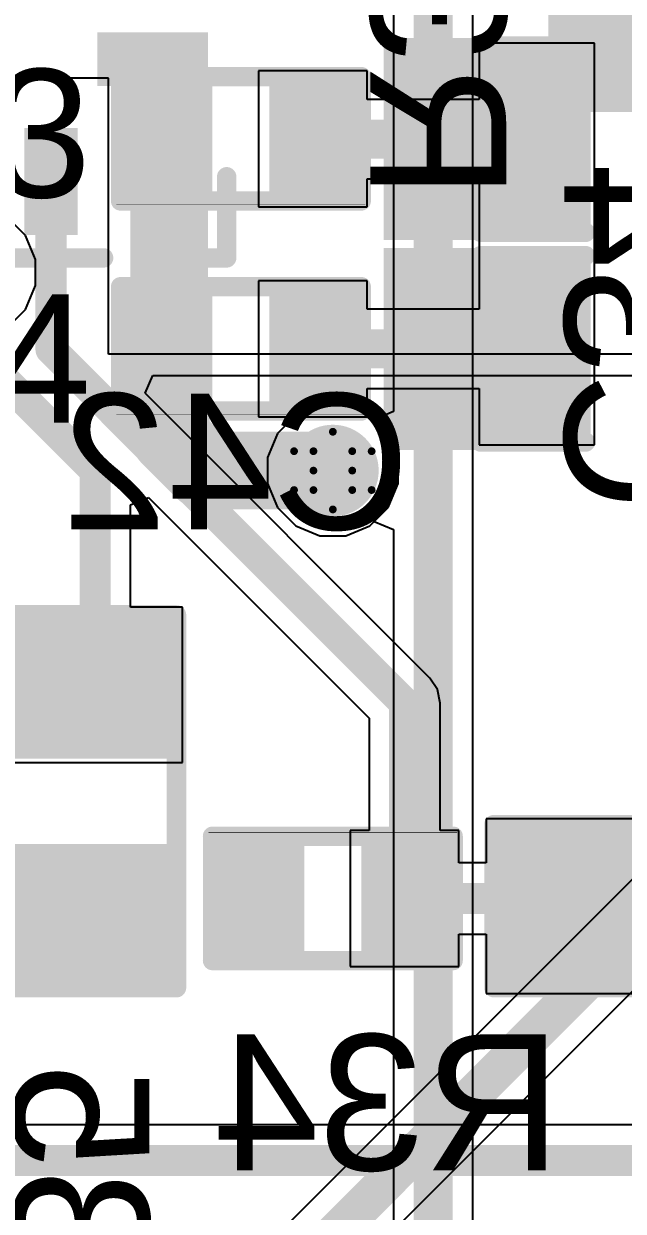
# Model space of a CAD drawing. Header units: inches. Extents: x -4 to 389, y 0 to 108.
# Drawn here: x 21.21 to 25.14, y 8.84 to 16.6 of the extents above; entities that cross this region are included whole.
import ezdxf

# ---------------------------------------------------------------- set-up
doc = ezdxf.new("R2010")
doc.units = ezdxf.units.IN
for name, color, linetype in [('Bottom Layer', 5, 'Continuous'), ('Bottom Overlay', 54, 'Continuous'), ('Bottom Paste', 16, 'Continuous'), ('Bottom Solder', 6, 'Continuous'), ('Drill Drawing', 1, 'Continuous'), ('Signal_1', 16, 'Continuous'), ('Signal_2', 76, 'Continuous'), ('Top Layer', 1, 'Continuous'), ('Top Overlay', 2, 'Continuous'), ('Top Paste', 8, 'Continuous'), ('Top Solder', 216, 'Continuous'), ('Via Holes', 16, 'Continuous')]:
    doc.layers.add(name, color=color, linetype=linetype)
doc.styles.add('Arial', font='', dxfattribs={"height": 0.2})
doc.styles.get('Arial').set_extended_font_data('Arial')

msp = doc.modelspace()

# ---------------------------------------------------------------- hatches: boundary and pattern name
at = {"layer": 'Bottom Layer'}
for points in [[(24.7988, 16.9548), (25.6878, 16.9548), (25.6878, 16.1928), (24.7988, 16.1928)], [(22.3694, 16.4979), (22.3694, 16.2479), (21.7444, 16.2479), (21.7444, 16.4979)], [(21.5169, 15.8728), (21.5169, 15.2728), (21.2669, 15.2728), (21.2669, 15.8728)], [(22.1247, 11.9002), (21.2357, 11.9002), (21.2357, 12.6622), (22.1247, 12.6622)], [(24.367, 10.3889), (24.367, 11.2779), (25.129, 11.2779), (25.129, 10.3889)], [(22.9954, 11.2017), (22.9954, 10.5667), (22.5382, 10.5667), (22.5382, 11.2017)], [(23.9352, 11.2017), (23.9352, 10.5667), (23.478, 10.5667), (23.478, 11.2017)], [(22.1247, 10.3762), (21.2357, 10.3762), (21.2357, 11.1382), (22.1247, 11.1382)]]:
    msp.add_hatch(color=5, dxfattribs=at).paths.add_polyline_path(points)
h = msp.add_hatch(color=5, dxfattribs=at)
edge = h.paths.add_edge_path()
edge.add_arc((23.2367, 13.6817), 0.3, 0, 360)
at = {"layer": 'Bottom Paste'}
for points in [[(24.7988, 16.9548), (25.6878, 16.9548), (25.6878, 16.1928), (24.7988, 16.1928)], [(22.3694, 16.4979), (22.3694, 16.2479), (21.7444, 16.2479), (21.7444, 16.4979)], [(21.5169, 15.8728), (21.5169, 15.2728), (21.2669, 15.2728), (21.2669, 15.8728)], [(22.1247, 11.9002), (21.2357, 11.9002), (21.2357, 12.6622), (22.1247, 12.6622)], [(24.367, 10.3889), (24.367, 11.2779), (25.129, 11.2779), (25.129, 10.3889)], [(22.9954, 11.2017), (22.9954, 10.5667), (22.5382, 10.5667), (22.5382, 11.2017)], [(23.9352, 11.2017), (23.9352, 10.5667), (23.478, 10.5667), (23.478, 11.2017)], [(22.1247, 10.3762), (21.2357, 10.3762), (21.2357, 11.1382), (22.1247, 11.1382)]]:
    msp.add_hatch(color=16, dxfattribs=at).paths.add_polyline_path(points)
at = {"layer": 'Bottom Solder'}
for points in [[(24.7388, 17.0148), (25.7478, 17.0148), (25.7478, 16.1328), (24.7388, 16.1328)], [(22.4194, 16.5479), (22.4194, 16.1979), (21.6944, 16.1979), (21.6944, 16.5479)], [(21.5669, 15.9228), (21.5669, 15.2228), (21.2169, 15.2228), (21.2169, 15.9228)], [(22.2263, 11.7986), (21.1341, 11.7986), (21.1341, 12.7638), (22.2263, 12.7638)], [(24.2654, 10.2873), (24.2654, 11.3795), (25.2306, 11.3795), (25.2306, 10.2873)], [(22.2263, 10.2746), (21.1341, 10.2746), (21.1341, 11.2398), (22.2263, 11.2398)], [(23.0504, 11.2567), (23.0504, 10.5117), (22.4832, 10.5117), (22.4832, 11.2567)], [(23.9902, 11.2567), (23.9902, 10.5117), (23.423, 10.5117), (23.423, 11.2567)]]:
    msp.add_hatch(color=6, dxfattribs=at).paths.add_polyline_path(points)
at = {"layer": 'Signal_1'}
h = msp.add_hatch(color=16, dxfattribs=at)
edge = h.paths.add_edge_path()
edge.add_arc((23.2367, 13.6817), 0.3, 0, 360)
at = {"layer": 'Signal_2'}
h = msp.add_hatch(color=76, dxfattribs=at)
edge = h.paths.add_edge_path()
edge.add_arc((23.2367, 13.6817), 0.3, 0, 360)
at = {"layer": 'Top Layer'}
for points in [[(24.8224, 15.3496), (24.3224, 15.3496), (24.3224, 16.3496), (24.8224, 16.3496)], [(21.9365, 15.5341), (21.9365, 16.1691), (22.3937, 16.1691), (22.3937, 15.5341)], [(22.8763, 15.5341), (22.8763, 16.1691), (23.3335, 16.1691), (23.3335, 15.5341)], [(24.8224, 13.978), (24.3224, 13.978), (24.3224, 14.978), (24.8224, 14.978)], [(21.9365, 14.1605), (21.9365, 14.7955), (22.3937, 14.7955), (22.3937, 14.1605)], [(22.8763, 14.1605), (22.8763, 14.7955), (23.3335, 14.7955), (23.3335, 14.1605)]]:
    msp.add_hatch(color=1, dxfattribs=at).paths.add_polyline_path(points)
h = msp.add_hatch(color=1, dxfattribs=at)
edge = h.paths.add_edge_path()
edge.add_arc((23.2367, 13.6817), 0.3, 0, 360)
at = {"layer": 'Top Overlay'}
for points in [[(24.2048, 16.51), (23.5698, 16.51), (23.5698, 15.1892), (24.2048, 15.1892)], [(24.2048, 15.1384), (23.5698, 15.1384), (23.5698, 13.8176), (24.2048, 13.8176)]]:
    msp.add_hatch(color=2, dxfattribs=at).paths.add_polyline_path(points)
at = {"layer": 'Top Paste'}
for points in [[(24.8224, 15.3496), (24.3224, 15.3496), (24.3224, 16.3496), (24.8224, 16.3496)], [(21.9365, 15.5341), (21.9365, 16.1691), (22.3937, 16.1691), (22.3937, 15.5341)], [(22.8763, 15.5341), (22.8763, 16.1691), (23.3335, 16.1691), (23.3335, 15.5341)], [(24.8224, 13.978), (24.3224, 13.978), (24.3224, 14.978), (24.8224, 14.978)], [(21.9365, 14.1605), (21.9365, 14.7955), (22.3937, 14.7955), (22.3937, 14.1605)], [(22.8763, 14.1605), (22.8763, 14.7955), (23.3335, 14.7955), (23.3335, 14.1605)]]:
    msp.add_hatch(color=8, dxfattribs=at).paths.add_polyline_path(points)
at = {"layer": 'Top Solder'}
for points in [[(24.924, 15.248), (24.2208, 15.248), (24.2208, 16.4512), (24.924, 16.4512)], [(21.8815, 15.4791), (21.8815, 16.2241), (22.4487, 16.2241), (22.4487, 15.4791)], [(22.8213, 15.4791), (22.8213, 16.2241), (23.3885, 16.2241), (23.3885, 15.4791)], [(24.924, 13.8764), (24.2208, 13.8764), (24.2208, 15.0796), (24.924, 15.0796)], [(21.8815, 14.1055), (21.8815, 14.8505), (22.4487, 14.8505), (22.4487, 14.1055)], [(22.8213, 14.1055), (22.8213, 14.8505), (23.3885, 14.8505), (23.3885, 14.1055)]]:
    msp.add_hatch(color=216, dxfattribs=at).paths.add_polyline_path(points)
at = {"layer": 'Via Holes'}
h = msp.add_hatch(color=7, dxfattribs=at)
edge = h.paths.add_edge_path()
edge.add_arc((23.2367, 13.6817), 0.15, 0, 360)

# ---------------------------------------------------------------- linework, layer by layer
at = {"layer": 'Bottom Layer'}
for p, q in [((21.7692, 16.2479), (19.6744, 16.2479)), ((21.7692, 14.4422), (21.7692, 16.2479)), ((25.51, 14.4422), (21.7692, 14.4422)), ((22.0092, 14.1874), (22.0578, 14.3047)), ((22.0578, 14.3047), (25.3725, 14.3047)), ((23.8714, 12.3252), (22.0092, 14.1874)), ((21.9133, 13.4582), (22.0306, 13.5068)), ((21.9133, 12.7892), (21.9133, 13.4582)), ((22.0306, 13.5068), (23.4735, 12.0639)), ((22.2517, 12.7892), (21.9133, 12.7892)), ((22.2517, 11.7732), (22.2517, 12.7892)), ((23.9219, 12.2496), (23.8714, 12.3252)), ((23.9397, 12.1604), (23.9219, 12.2496)), ((23.9397, 11.3287), (23.9397, 12.1604)), ((23.4735, 12.0639), (23.4735, 11.3287)), ((21.149, 11.7732), (22.2517, 11.7732)), ((25.256, 11.4049), (24.24, 11.4049)), ((24.24, 11.4049), (24.24, 11.1173)), ((23.4735, 11.3287), (23.351, 11.3287)), ((23.351, 11.3287), (23.351, 10.4397)), ((24.0622, 11.3287), (23.9397, 11.3287)), ((24.0622, 11.1173), (24.0622, 11.3287)), ((24.24, 11.1173), (24.0622, 11.1173)), ((24.0622, 10.4397), (24.0622, 10.6511)), ((24.0622, 10.6511), (24.24, 10.6511)), ((24.24, 10.6511), (24.24, 10.2619)), ((23.351, 10.4397), (24.0622, 10.4397)), ((24.24, 10.2619), (25.256, 10.2619))]:
    msp.add_line(p, q, dxfattribs=at)
for points in [[(21.3919, 14.4751, 0.2032, 0.2032, 0), (21.3919, 15.5728, 0.2032, 0.2032, 0)], [(21.3919, 14.4751, 0.2032, 0.2032, 0), (23.7066, 12.1604, 0.2032, 0.2032, 0)], [(20.9683, 14.3936, 0.2032, 0.2032, 0), (21.6802, 13.6817, 0.2032, 0.2032, 0)], [(21.6802, 12.2812, 0.2032, 0.2032, 0), (21.6802, 13.6817, 0.2032, 0.2032, 0)], [(23.7066, 10.8842, 0.2032, 0.2032, 0), (23.7066, 12.1604, 0.2032, 0.2032, 0)], [(23.7066, 10.8842, 0.2032, 0.2032, 0), (24.6972, 10.8842, 0.2032, 0.2032, 0)], [(24.6972, 10.8842, 0.2032, 0.2032, 0), (24.748, 10.8334, 0.2032, 0.2032, 0)]]:
    msp.add_lwpolyline(points, format="xyseb", dxfattribs=at)
for points in [[(21.3411, 15.5728, 0.1016, 0.1016, 1), (21.4427, 15.5728, 0.1016, 0.1016, 1)], [(21.3411, 14.4751, 0.1016, 0.1016, 1), (21.4427, 14.4751, 0.1016, 0.1016, 1)], [(21.3411, 14.4751, 0.1016, 0.1016, 1), (21.4427, 14.4751, 0.1016, 0.1016, 1)], [(21.6294, 13.6817, 0.1016, 0.1016, 1), (21.731, 13.6817, 0.1016, 0.1016, 1)], [(21.6294, 13.6817, 0.1016, 0.1016, 1), (21.731, 13.6817, 0.1016, 0.1016, 1)], [(21.6294, 12.2812, 0.1016, 0.1016, 1), (21.731, 12.2812, 0.1016, 0.1016, 1)], [(23.6558, 12.1604, 0.1016, 0.1016, 1), (23.7574, 12.1604, 0.1016, 0.1016, 1)], [(23.6558, 12.1604, 0.1016, 0.1016, 1), (23.7574, 12.1604, 0.1016, 0.1016, 1)], [(23.6558, 10.8842, 0.1016, 0.1016, 1), (23.7574, 10.8842, 0.1016, 0.1016, 1)], [(23.6558, 10.8842, 0.1016, 0.1016, 1), (23.7574, 10.8842, 0.1016, 0.1016, 1)], [(24.6464, 10.8842, 0.1016, 0.1016, 1), (24.748, 10.8842, 0.1016, 0.1016, 1)], [(24.6464, 10.8842, 0.1016, 0.1016, 1), (24.748, 10.8842, 0.1016, 0.1016, 1)], [(24.6972, 10.8334, 0.1016, 0.1016, 1), (24.7988, 10.8334, 0.1016, 0.1016, 1)]]:
    msp.add_lwpolyline(points, format="xyseb", close=True, dxfattribs=at)
at = {"layer": 'Bottom Overlay'}
for points in [[(24.7099, 16.0912, 0.127, 0.127, 0), (24.7099, 16.8786, 0.127, 0.127, 0)], [(24.7099, 16.0912, 0.127, 0.127, 0), (25.7767, 16.0912, 0.127, 0.127, 0)], [(22.5418, 15.0728, 0.127, 0.127, 0), (22.5418, 15.6033, 0.127, 0.127, 0)], [(19.0471, 15.0728, 0.127, 0.127, 0), (21.7365, 15.0728, 0.127, 0.127, 0)], [(22.027, 15.0728, 0.127, 0.127, 0), (22.5418, 15.0728, 0.127, 0.127, 0)], [(21.1468, 12.7384, 0.127, 0.127, 0), (22.2136, 12.7384, 0.127, 0.127, 0)], [(22.2136, 10.3, 0.127, 0.127, 0), (22.2136, 12.7384, 0.127, 0.127, 0)], [(24.2908, 10.3, 0.127, 0.127, 0), (24.2908, 11.3668, 0.127, 0.127, 0)], [(24.2908, 11.3668, 0.127, 0.127, 0), (26.7292, 11.3668, 0.127, 0.127, 0)], [(22.4493, 10.4778, 0.127, 0.127, 0), (22.4493, 11.2906, 0.127, 0.127, 0)], [(22.4493, 11.2906, 0.127, 0.127, 0), (24.0241, 11.2906, 0.127, 0.127, 0)], [(24.0241, 10.4778, 0.127, 0.127, 0), (24.0241, 11.2906, 0.127, 0.127, 0)], [(22.4239, 11.316, 0.00323, 0.00323, 0), (24.0495, 11.316, 0.00323, 0.00323, 0)], [(22.4493, 10.4778, 0.127, 0.127, 0), (24.0241, 10.4778, 0.127, 0.127, 0)], [(21.1468, 10.3, 0.127, 0.127, 0), (22.2136, 10.3, 0.127, 0.127, 0)], [(24.2908, 10.3, 0.127, 0.127, 0), (26.7292, 10.3, 0.127, 0.127, 0)]]:
    msp.add_lwpolyline(points, format="xyseb", dxfattribs=at)
for points in [[(24.6781, 16.0912, 0.0635, 0.0635, 1), (24.7416, 16.0912, 0.0635, 0.0635, 1)], [(24.6781, 16.0912, 0.0635, 0.0635, 1), (24.7416, 16.0912, 0.0635, 0.0635, 1)], [(22.5101, 15.6033, 0.0635, 0.0635, 1), (22.5736, 15.6033, 0.0635, 0.0635, 1)], [(21.7047, 15.0728, 0.0635, 0.0635, 1), (21.7682, 15.0728, 0.0635, 0.0635, 1)], [(21.9952, 15.0728, 0.0635, 0.0635, 1), (22.0587, 15.0728, 0.0635, 0.0635, 1)], [(22.5101, 15.0728, 0.0635, 0.0635, 1), (22.5736, 15.0728, 0.0635, 0.0635, 1)], [(22.5101, 15.0728, 0.0635, 0.0635, 1), (22.5736, 15.0728, 0.0635, 0.0635, 1)], [(22.1818, 12.7384, 0.0635, 0.0635, 1), (22.2453, 12.7384, 0.0635, 0.0635, 1)], [(22.1818, 12.7384, 0.0635, 0.0635, 1), (22.2453, 12.7384, 0.0635, 0.0635, 1)], [(24.259, 11.3668, 0.0635, 0.0635, 1), (24.3225, 11.3668, 0.0635, 0.0635, 1)], [(24.259, 11.3668, 0.0635, 0.0635, 1), (24.3225, 11.3668, 0.0635, 0.0635, 1)], [(22.4175, 11.2906, 0.0635, 0.0635, 1), (22.481, 11.2906, 0.0635, 0.0635, 1)], [(22.4175, 11.2906, 0.0635, 0.0635, 1), (22.481, 11.2906, 0.0635, 0.0635, 1)], [(23.9923, 11.2906, 0.0635, 0.0635, 1), (24.0558, 11.2906, 0.0635, 0.0635, 1)], [(23.9923, 11.2906, 0.0635, 0.0635, 1), (24.0558, 11.2906, 0.0635, 0.0635, 1)], [(22.4231, 11.316, 0.00161, 0.00161, 1), (22.4247, 11.316, 0.00161, 0.00161, 1)], [(24.0487, 11.316, 0.00161, 0.00161, 1), (24.0503, 11.316, 0.00161, 0.00161, 1)], [(22.4175, 10.4778, 0.0635, 0.0635, 1), (22.481, 10.4778, 0.0635, 0.0635, 1)], [(22.4175, 10.4778, 0.0635, 0.0635, 1), (22.481, 10.4778, 0.0635, 0.0635, 1)], [(23.9923, 10.4778, 0.0635, 0.0635, 1), (24.0558, 10.4778, 0.0635, 0.0635, 1)], [(23.9923, 10.4778, 0.0635, 0.0635, 1), (24.0558, 10.4778, 0.0635, 0.0635, 1)], [(22.1818, 10.3, 0.0635, 0.0635, 1), (22.2453, 10.3, 0.0635, 0.0635, 1)], [(22.1818, 10.3, 0.0635, 0.0635, 1), (22.2453, 10.3, 0.0635, 0.0635, 1)], [(24.259, 10.3, 0.0635, 0.0635, 1), (24.3225, 10.3, 0.0635, 0.0635, 1)], [(24.259, 10.3, 0.0635, 0.0635, 1), (24.3225, 10.3, 0.0635, 0.0635, 1)]]:
    msp.add_lwpolyline(points, format="xyseb", close=True, dxfattribs=at)
at = {"layer": 'Drill Drawing'}
for points in [[(23.1097, 13.8087, 0.0508, 0.0508, 0), (23.2367, 13.9357, 0.0508, 0.0508, 0)], [(23.2367, 13.9357, 0.0508, 0.0508, 0), (23.3637, 13.8087, 0.0508, 0.0508, 0)], [(22.9827, 13.8087, 0.0508, 0.0508, 0), (23.1097, 13.6817, 0.0508, 0.0508, 0)], [(22.9827, 13.8087, 0.0508, 0.0508, 0), (23.1097, 13.8087, 0.0508, 0.0508, 0)], [(23.3637, 13.8087, 0.0508, 0.0508, 0), (23.4907, 13.8087, 0.0508, 0.0508, 0)], [(23.3637, 13.6817, 0.0508, 0.0508, 0), (23.4907, 13.8087, 0.0508, 0.0508, 0)], [(22.9827, 13.5547, 0.0508, 0.0508, 0), (23.1097, 13.6817, 0.0508, 0.0508, 0)], [(23.3637, 13.6817, 0.0508, 0.0508, 0), (23.4907, 13.5547, 0.0508, 0.0508, 0)], [(22.9827, 13.5547, 0.0508, 0.0508, 0), (23.1097, 13.5547, 0.0508, 0.0508, 0)], [(23.1097, 13.5547, 0.0508, 0.0508, 0), (23.2367, 13.4277, 0.0508, 0.0508, 0)], [(23.2367, 13.4277, 0.0508, 0.0508, 0), (23.3637, 13.5547, 0.0508, 0.0508, 0)], [(23.3637, 13.5547, 0.0508, 0.0508, 0), (23.4907, 13.5547, 0.0508, 0.0508, 0)]]:
    msp.add_lwpolyline(points, format="xyseb", dxfattribs=at)
for points in [[(23.224, 13.9357, 0.0254, 0.0254, 1), (23.2494, 13.9357, 0.0254, 0.0254, 1)], [(23.224, 13.9357, 0.0254, 0.0254, 1), (23.2494, 13.9357, 0.0254, 0.0254, 1)], [(22.97, 13.8087, 0.0254, 0.0254, 1), (22.9954, 13.8087, 0.0254, 0.0254, 1)], [(22.97, 13.8087, 0.0254, 0.0254, 1), (22.9954, 13.8087, 0.0254, 0.0254, 1)], [(23.097, 13.8087, 0.0254, 0.0254, 1), (23.1224, 13.8087, 0.0254, 0.0254, 1)], [(23.097, 13.8087, 0.0254, 0.0254, 1), (23.1224, 13.8087, 0.0254, 0.0254, 1)], [(23.351, 13.8087, 0.0254, 0.0254, 1), (23.3764, 13.8087, 0.0254, 0.0254, 1)], [(23.351, 13.8087, 0.0254, 0.0254, 1), (23.3764, 13.8087, 0.0254, 0.0254, 1)], [(23.478, 13.8087, 0.0254, 0.0254, 1), (23.5034, 13.8087, 0.0254, 0.0254, 1)], [(23.478, 13.8087, 0.0254, 0.0254, 1), (23.5034, 13.8087, 0.0254, 0.0254, 1)], [(23.097, 13.6817, 0.0254, 0.0254, 1), (23.1224, 13.6817, 0.0254, 0.0254, 1)], [(23.097, 13.6817, 0.0254, 0.0254, 1), (23.1224, 13.6817, 0.0254, 0.0254, 1)], [(23.351, 13.6817, 0.0254, 0.0254, 1), (23.3764, 13.6817, 0.0254, 0.0254, 1)], [(23.351, 13.6817, 0.0254, 0.0254, 1), (23.3764, 13.6817, 0.0254, 0.0254, 1)], [(22.97, 13.5547, 0.0254, 0.0254, 1), (22.9954, 13.5547, 0.0254, 0.0254, 1)], [(22.97, 13.5547, 0.0254, 0.0254, 1), (22.9954, 13.5547, 0.0254, 0.0254, 1)], [(23.097, 13.5547, 0.0254, 0.0254, 1), (23.1224, 13.5547, 0.0254, 0.0254, 1)], [(23.097, 13.5547, 0.0254, 0.0254, 1), (23.1224, 13.5547, 0.0254, 0.0254, 1)], [(23.351, 13.5547, 0.0254, 0.0254, 1), (23.3764, 13.5547, 0.0254, 0.0254, 1)], [(23.351, 13.5547, 0.0254, 0.0254, 1), (23.3764, 13.5547, 0.0254, 0.0254, 1)], [(23.478, 13.5547, 0.0254, 0.0254, 1), (23.5034, 13.5547, 0.0254, 0.0254, 1)], [(23.478, 13.5547, 0.0254, 0.0254, 1), (23.5034, 13.5547, 0.0254, 0.0254, 1)], [(23.224, 13.4277, 0.0254, 0.0254, 1), (23.2494, 13.4277, 0.0254, 0.0254, 1)], [(23.224, 13.4277, 0.0254, 0.0254, 1), (23.2494, 13.4277, 0.0254, 0.0254, 1)]]:
    msp.add_lwpolyline(points, format="xyseb", close=True, dxfattribs=at)
at = {"layer": 'Signal_1'}
for p, q in [((21.2253, 15.2199), (21.1052, 15.34)), ((21.2903, 15.0629), (21.2253, 15.2199)), ((21.2903, 14.8931), (21.2903, 15.0629)), ((21.2253, 14.7361), (21.2903, 14.8931)), ((28.8748, 14.6869), (19.1971, 5.0091)), ((21.1052, 14.616), (21.2253, 14.7361)), ((19.5633, 4.6429), (29.3169, 14.3965)), ((23.1518, 14.1087), (22.9948, 14.0437)), ((23.3216, 14.1087), (23.1518, 14.1087)), ((23.4786, 14.0437), (23.3216, 14.1087)), ((22.9948, 14.0437), (22.8747, 13.9236)), ((23.5987, 13.9236), (23.4786, 14.0437)), ((22.8747, 13.9236), (22.8097, 13.7667)), ((23.6637, 13.7667), (23.5987, 13.9236)), ((22.8097, 13.7667), (22.8097, 13.5968)), ((23.6637, 13.5968), (23.6637, 13.7667)), ((22.8097, 13.5968), (22.8747, 13.4399)), ((23.5987, 13.4399), (23.6637, 13.5968)), ((22.8747, 13.4399), (22.9948, 13.3197)), ((23.4786, 13.3197), (23.5987, 13.4399)), ((22.9948, 13.3197), (23.1518, 13.2547)), ((23.3216, 13.2547), (23.4786, 13.3197)), ((23.1518, 13.2547), (23.3216, 13.2547))]:
    msp.add_line(p, q, dxfattribs=at)
msp.add_lwpolyline([(19.3802, 4.826, 0.254, 0.254, 0), (29.1338, 14.5796, 0.254, 0.254, 0)], format="xyseb", dxfattribs=at)
at = {"layer": 'Signal_2'}
for p, q in [((23.6344, 22.1344), (23.6344, 14.0675)), ((24.1523, 8.2978), (24.1523, 22.1344)), ((21.2253, 15.2199), (21.1052, 15.34)), ((21.2903, 15.0629), (21.2253, 15.2199)), ((21.2903, 14.8931), (21.2903, 15.0629)), ((21.2253, 14.7361), (21.2903, 14.8931)), ((21.1052, 14.616), (21.2253, 14.7361)), ((23.1518, 14.1087), (22.9948, 14.0437)), ((23.3216, 14.1087), (23.1518, 14.1087)), ((23.4786, 14.0437), (23.3216, 14.1087)), ((23.6344, 14.0675), (23.5074, 14.0149)), ((22.9948, 14.0437), (22.8747, 13.9236)), ((23.5074, 14.0149), (23.4786, 14.0437)), ((22.8747, 13.9236), (22.8097, 13.7667)), ((22.8097, 13.7667), (22.8097, 13.5968)), ((22.8097, 13.5968), (22.8747, 13.4399)), ((22.8747, 13.4399), (22.9948, 13.3197)), ((22.9948, 13.3197), (23.1518, 13.2547)), ((23.3216, 13.2547), (23.4786, 13.3197)), ((23.4786, 13.3197), (23.5074, 13.3486)), ((23.5074, 13.3486), (23.6344, 13.2959)), ((23.6344, 13.2959), (23.6344, 8.405)), ((23.1518, 13.2547), (23.3216, 13.2547))]:
    msp.add_line(p, q, dxfattribs=at)
msp.add_lwpolyline([(23.8934, 8.2978, 0.254, 0.254, 0), (23.8934, 22.4793, 0.254, 0.254, 0)], format="xyseb", dxfattribs=at)
at = {"layer": 'Top Layer'}
for p, q in [((24.9494, 16.4766), (24.1954, 16.4766)), ((24.1954, 16.4766), (24.1954, 16.1086)), ((24.9494, 15.232), (24.9494, 16.4766)), ((23.4605, 16.2961), (22.7493, 16.2961)), ((22.7493, 16.2961), (22.7493, 15.4071)), ((23.4605, 16.1086), (23.4605, 16.2961)), ((24.1954, 16.1086), (23.4605, 16.1086)), ((23.4605, 15.4071), (23.4605, 15.5906)), ((23.4605, 15.5906), (24.1954, 15.5906)), ((24.1954, 15.5906), (24.1954, 15.232)), ((22.7493, 15.4071), (23.4605, 15.4071)), ((24.1954, 15.232), (24.1954, 15.2226)), ((24.1954, 15.2226), (24.1954, 15.105)), ((24.9494, 15.2226), (24.9494, 15.232)), ((24.9494, 15.105), (24.9494, 15.2226)), ((24.1954, 15.105), (24.1954, 15.0956)), ((24.1954, 15.0956), (24.1954, 14.737)), ((24.9494, 15.0956), (24.9494, 15.105)), ((24.9494, 13.851), (24.9494, 15.0956)), ((23.4605, 14.9225), (22.7493, 14.9225)), ((22.7493, 14.9225), (22.7493, 14.0335)), ((23.4605, 14.737), (23.4605, 14.9225)), ((24.1954, 14.737), (23.4605, 14.737)), ((23.4605, 14.0335), (23.4605, 14.219)), ((23.4605, 14.219), (24.1954, 14.219)), ((24.1954, 14.219), (24.1954, 13.851)), ((22.7493, 14.0335), (23.4605, 14.0335)), ((24.1954, 13.851), (24.9494, 13.851)), ((29.7334, 9.4025), (17.4197, 9.4025))]:
    msp.add_line(p, q, dxfattribs=at)
for points in [[(22.1651, 14.478, 0.508, 0.508, 0), (22.1651, 15.8516, 0.508, 0.508, 0)], [(23.1049, 15.8516, 0.254, 0.254, 0), (23.1069, 15.8496, 0.254, 0.254, 0)], [(23.1069, 15.8496, 0.254, 0.254, 0), (24.5724, 15.8496, 0.254, 0.254, 0)], [(22.1651, 13.9103, 0.508, 0.508, 0), (22.1651, 14.478, 0.508, 0.508, 0)], [(23.1049, 14.478, 0.254, 0.254, 0), (24.5724, 14.478, 0.254, 0.254, 0)], [(22.1651, 13.9103, 0.508, 0.508, 0), (22.3937, 13.6817, 0.508, 0.508, 0)], [(22.3937, 13.6817, 0.508, 0.508, 0), (23.2367, 13.6817, 0.508, 0.508, 0)], [(16.7894, 9.1694, 0.2032, 0.2032, 0), (30.099, 9.1694, 0.2032, 0.2032, 0)]]:
    msp.add_lwpolyline(points, format="xyseb", dxfattribs=at)
for points in [[(22.0381, 15.8516, 0.254, 0.254, 1), (22.2921, 15.8516, 0.254, 0.254, 1)], [(23.0414, 15.8516, 0.127, 0.127, 1), (23.1684, 15.8516, 0.127, 0.127, 1)], [(23.0434, 15.8496, 0.127, 0.127, 1), (23.1704, 15.8496, 0.127, 0.127, 1)], [(23.0434, 15.8496, 0.127, 0.127, 1), (23.1704, 15.8496, 0.127, 0.127, 1)], [(24.5089, 15.8496, 0.127, 0.127, 1), (24.6359, 15.8496, 0.127, 0.127, 1)], [(22.0381, 14.478, 0.254, 0.254, 1), (22.2921, 14.478, 0.254, 0.254, 1)], [(22.0381, 14.478, 0.254, 0.254, 1), (22.2921, 14.478, 0.254, 0.254, 1)], [(23.0414, 14.478, 0.127, 0.127, 1), (23.1684, 14.478, 0.127, 0.127, 1)], [(24.5089, 14.478, 0.127, 0.127, 1), (24.6359, 14.478, 0.127, 0.127, 1)], [(22.0381, 13.9103, 0.254, 0.254, 1), (22.2921, 13.9103, 0.254, 0.254, 1)], [(22.0381, 13.9103, 0.254, 0.254, 1), (22.2921, 13.9103, 0.254, 0.254, 1)], [(22.2667, 13.6817, 0.254, 0.254, 1), (22.5207, 13.6817, 0.254, 0.254, 1)], [(22.2667, 13.6817, 0.254, 0.254, 1), (22.5207, 13.6817, 0.254, 0.254, 1)], [(23.1097, 13.6817, 0.254, 0.254, 1), (23.3637, 13.6817, 0.254, 0.254, 1)]]:
    msp.add_lwpolyline(points, format="xyseb", close=True, dxfattribs=at)
at = {"layer": 'Top Overlay'}
for points in [[(24.2048, 15.24, 0.127, 0.127, 0), (24.2048, 16.4592, 0.127, 0.127, 0)], [(24.2048, 16.4592, 0.127, 0.127, 0), (24.8906, 16.4592, 0.127, 0.127, 0)], [(21.8476, 16.258, 0.127, 0.127, 0), (23.4224, 16.258, 0.127, 0.127, 0)], [(21.8476, 15.4452, 0.127, 0.127, 0), (21.8476, 16.258, 0.127, 0.127, 0)], [(23.4224, 15.4452, 0.127, 0.127, 0), (23.4224, 16.258, 0.127, 0.127, 0)], [(21.8476, 15.4452, 0.127, 0.127, 0), (23.4224, 15.4452, 0.127, 0.127, 0)], [(21.8222, 15.4198, 0.00323, 0.00323, 0), (23.4478, 15.4198, 0.00323, 0.00323, 0)], [(24.2048, 15.24, 0.127, 0.127, 0), (24.8906, 15.24, 0.127, 0.127, 0)], [(24.2048, 13.8684, 0.127, 0.127, 0), (24.2048, 15.0876, 0.127, 0.127, 0)], [(24.2048, 15.0876, 0.127, 0.127, 0), (24.8906, 15.0876, 0.127, 0.127, 0)], [(21.8476, 14.8844, 0.127, 0.127, 0), (23.4224, 14.8844, 0.127, 0.127, 0)], [(21.8476, 14.0716, 0.127, 0.127, 0), (21.8476, 14.8844, 0.127, 0.127, 0)], [(23.4224, 14.0716, 0.127, 0.127, 0), (23.4224, 14.8844, 0.127, 0.127, 0)], [(21.8476, 14.0716, 0.127, 0.127, 0), (23.4224, 14.0716, 0.127, 0.127, 0)], [(21.8222, 14.0462, 0.00323, 0.00323, 0), (23.4478, 14.0462, 0.00323, 0.00323, 0)], [(24.2048, 13.8684, 0.127, 0.127, 0), (24.8906, 13.8684, 0.127, 0.127, 0)]]:
    msp.add_lwpolyline(points, format="xyseb", dxfattribs=at)
for points in [[(24.1731, 16.4592, 0.0635, 0.0635, 1), (24.2366, 16.4592, 0.0635, 0.0635, 1)], [(24.1731, 16.4592, 0.0635, 0.0635, 1), (24.2366, 16.4592, 0.0635, 0.0635, 1)], [(24.8589, 16.4592, 0.0635, 0.0635, 1), (24.9224, 16.4592, 0.0635, 0.0635, 1)], [(21.8159, 16.258, 0.0635, 0.0635, 1), (21.8794, 16.258, 0.0635, 0.0635, 1)], [(21.8159, 16.258, 0.0635, 0.0635, 1), (21.8794, 16.258, 0.0635, 0.0635, 1)], [(23.3907, 16.258, 0.0635, 0.0635, 1), (23.4542, 16.258, 0.0635, 0.0635, 1)], [(23.3907, 16.258, 0.0635, 0.0635, 1), (23.4542, 16.258, 0.0635, 0.0635, 1)], [(21.8159, 15.4452, 0.0635, 0.0635, 1), (21.8794, 15.4452, 0.0635, 0.0635, 1)], [(21.8159, 15.4452, 0.0635, 0.0635, 1), (21.8794, 15.4452, 0.0635, 0.0635, 1)], [(23.3907, 15.4452, 0.0635, 0.0635, 1), (23.4542, 15.4452, 0.0635, 0.0635, 1)], [(23.3907, 15.4452, 0.0635, 0.0635, 1), (23.4542, 15.4452, 0.0635, 0.0635, 1)], [(21.8214, 15.4198, 0.00161, 0.00161, 1), (21.823, 15.4198, 0.00161, 0.00161, 1)], [(23.447, 15.4198, 0.00161, 0.00161, 1), (23.4486, 15.4198, 0.00161, 0.00161, 1)], [(24.1731, 15.24, 0.0635, 0.0635, 1), (24.2366, 15.24, 0.0635, 0.0635, 1)], [(24.1731, 15.24, 0.0635, 0.0635, 1), (24.2366, 15.24, 0.0635, 0.0635, 1)], [(24.8589, 15.24, 0.0635, 0.0635, 1), (24.9224, 15.24, 0.0635, 0.0635, 1)], [(24.1731, 15.0876, 0.0635, 0.0635, 1), (24.2366, 15.0876, 0.0635, 0.0635, 1)], [(24.1731, 15.0876, 0.0635, 0.0635, 1), (24.2366, 15.0876, 0.0635, 0.0635, 1)], [(24.8589, 15.0876, 0.0635, 0.0635, 1), (24.9224, 15.0876, 0.0635, 0.0635, 1)], [(21.8159, 14.8844, 0.0635, 0.0635, 1), (21.8794, 14.8844, 0.0635, 0.0635, 1)], [(21.8159, 14.8844, 0.0635, 0.0635, 1), (21.8794, 14.8844, 0.0635, 0.0635, 1)], [(23.3907, 14.8844, 0.0635, 0.0635, 1), (23.4542, 14.8844, 0.0635, 0.0635, 1)], [(23.3907, 14.8844, 0.0635, 0.0635, 1), (23.4542, 14.8844, 0.0635, 0.0635, 1)], [(21.8159, 14.0716, 0.0635, 0.0635, 1), (21.8794, 14.0716, 0.0635, 0.0635, 1)], [(21.8159, 14.0716, 0.0635, 0.0635, 1), (21.8794, 14.0716, 0.0635, 0.0635, 1)], [(23.3907, 14.0716, 0.0635, 0.0635, 1), (23.4542, 14.0716, 0.0635, 0.0635, 1)], [(23.3907, 14.0716, 0.0635, 0.0635, 1), (23.4542, 14.0716, 0.0635, 0.0635, 1)], [(21.8214, 14.0462, 0.00161, 0.00161, 1), (21.823, 14.0462, 0.00161, 0.00161, 1)], [(23.447, 14.0462, 0.00161, 0.00161, 1), (23.4486, 14.0462, 0.00161, 0.00161, 1)], [(24.1731, 13.8684, 0.0635, 0.0635, 1), (24.2366, 13.8684, 0.0635, 0.0635, 1)], [(24.1731, 13.8684, 0.0635, 0.0635, 1), (24.2366, 13.8684, 0.0635, 0.0635, 1)], [(24.8589, 13.8684, 0.0635, 0.0635, 1), (24.9224, 13.8684, 0.0635, 0.0635, 1)]]:
    msp.add_lwpolyline(points, format="xyseb", close=True, dxfattribs=at)

# ---------------------------------------------------------------- texts
at = {"layer": 'Bottom Overlay', "style": 'Arial', "text_generation_flag": 2}
for s, p in [('R33', (23.4824, 15.452)), ('C34', (24.7524, 13.42)), ('R35', (21.1456, 7.5272))]:
    msp.add_text(s, height=0.889, rotation=270, dxfattribs=at).set_placement(p)
for s, p in [('C42', (23.7402, 13.297)), ('R34', (24.7308, 9.106))]:
    msp.add_text(s, height=0.889, dxfattribs=at).set_placement(p)
at = {"layer": 'Top Overlay', "style": 'Arial'}
for s, p in [('R3', (20.1587, 15.4687)), ('R4', (20.1587, 13.9955))]:
    msp.add_text(s, height=0.8382, dxfattribs=at).set_placement(p)

doc.saveas('drawing.dxf')
